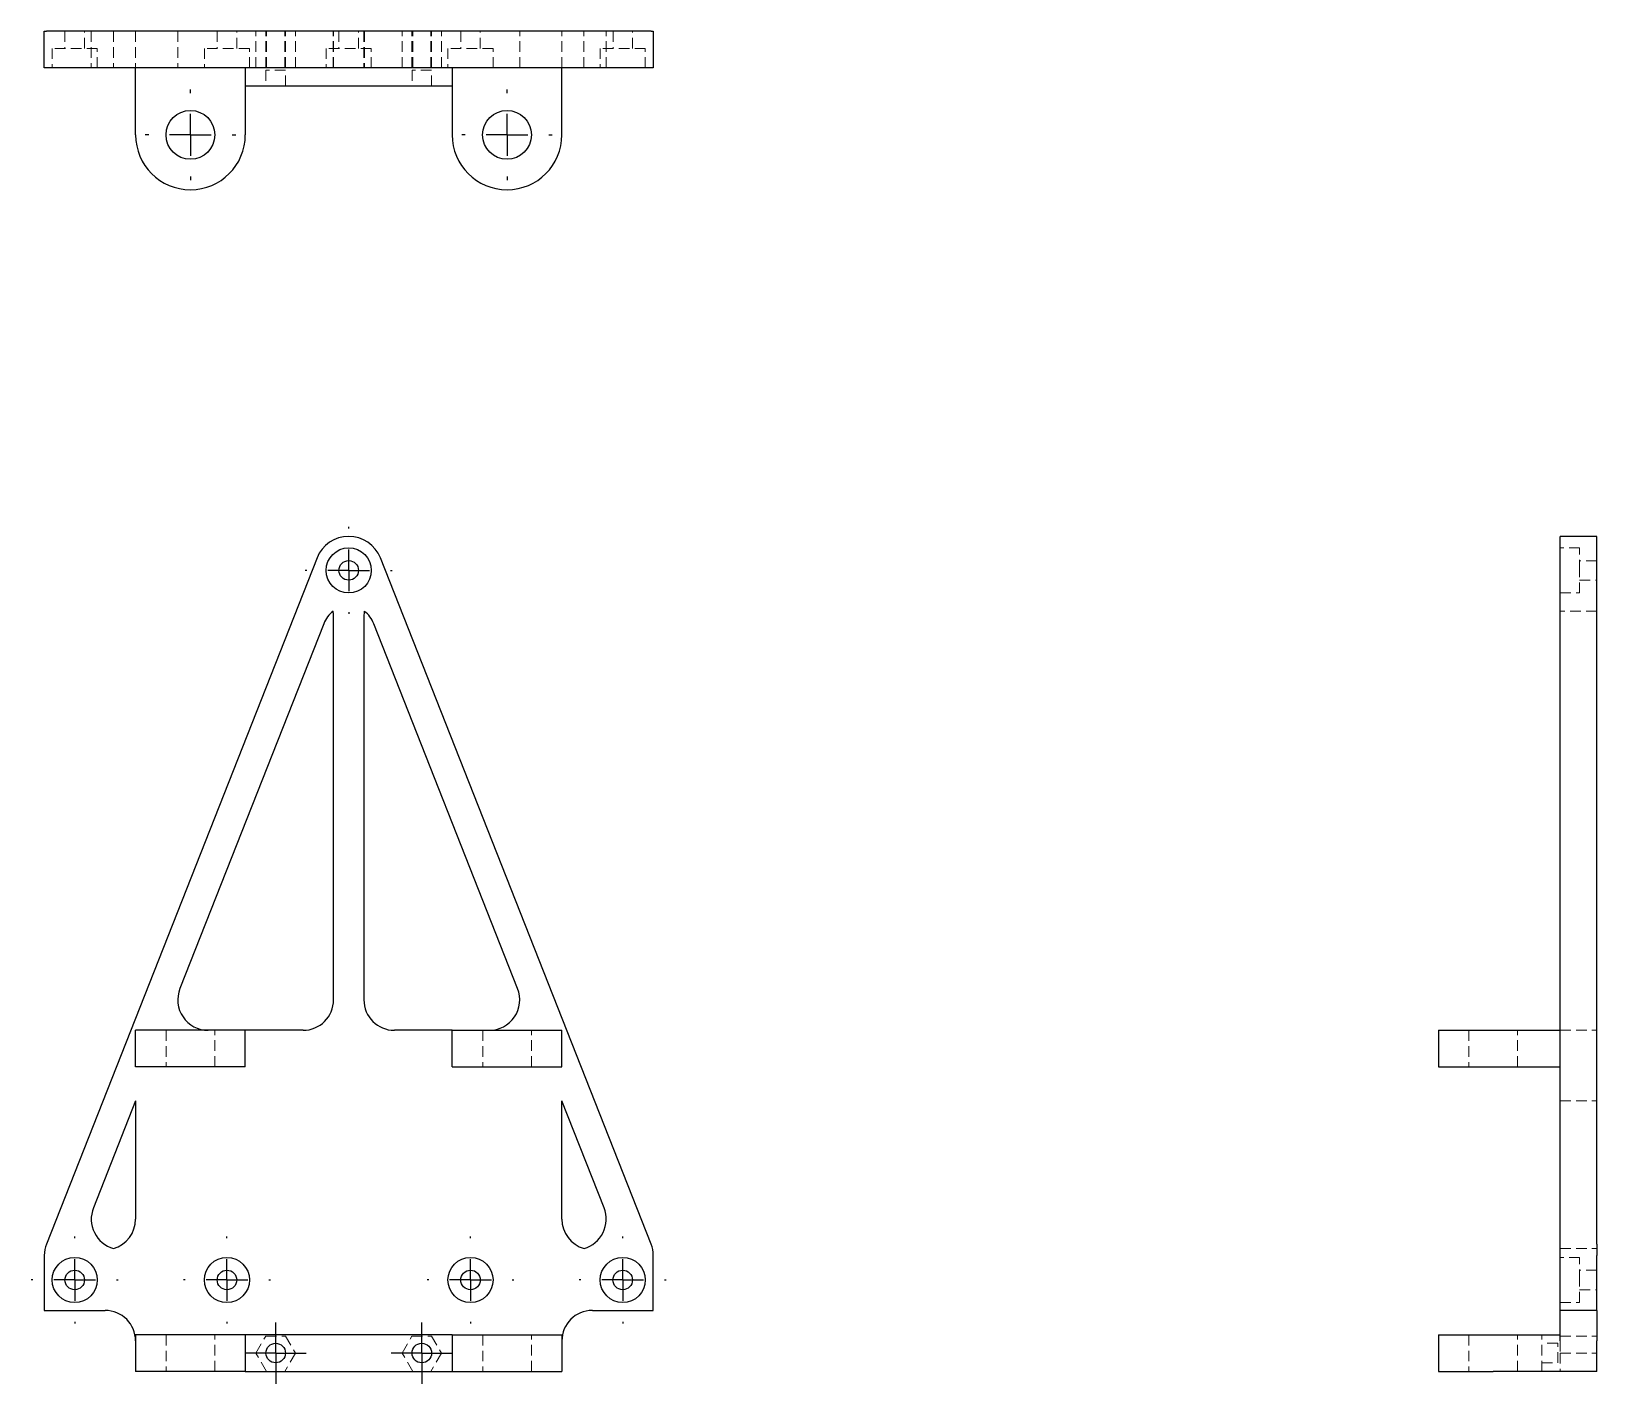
# Model space of a CAD drawing. Header units: millimetres. Extents: x 45 to 232, y 6 to 167.
import ezdxf

# ---------------------------------------------------------------- set-up
doc = ezdxf.new("R2010")
doc.units = ezdxf.units.MM
doc.linetypes.add('HIDDEN', pattern=[1.905, 1.27, -0.635])
doc.layers.add('10', color=7, linetype='Continuous')

# ---------------------------------------------------------------- blocks, each defined once
blk = doc.blocks.new('SW_CENTERMARKSYMBOL_0')
at = {"layer": '10', "color": 0}
for p, q in [((0, 5), (0, 5.2)), ((0, 0), (0, 2.5)), ((-5, 0), (-5.2, 0)), ((0, 0), (-2.5, 0)), ((0, 0), (0, -2.5)), ((0, 0), (2.5, 0)), ((5, 0), (5.2, 0)), ((0, -5), (0, -5.2))]:
    blk.add_line(p, q, dxfattribs=at)
blk = doc.blocks.new('SW_CENTERMARKSYMBOL_1')
at = {"layer": '10', "color": 0}
for p, q in [((0, 2.5), (0, 3.67)), ((0, 0), (0, 2.5)), ((-2.5, 0), (-3.67, 0)), ((0, 0), (-2.5, 0)), ((0, 0), (0, -2.5)), ((0, 0), (2.5, 0)), ((2.5, 0), (3.67, 0)), ((0, -2.5), (0, -3.67))]:
    blk.add_line(p, q, dxfattribs=at)
blk = doc.blocks.new('SW_CENTERMARKSYMBOL_2')
at = {"layer": '10', "color": 0}
for p, q in [((0, 2.5), (0, 3.67)), ((0, 0), (0, 2.5)), ((-2.5, 0), (-3.67, 0)), ((0, 0), (-2.5, 0)), ((0, 0), (0, -2.5)), ((0, 0), (2.5, 0)), ((2.5, 0), (3.67, 0)), ((0, -2.5), (0, -3.67))]:
    blk.add_line(p, q, dxfattribs=at)
blk = doc.blocks.new('SW_CENTERMARKSYMBOL_3')
at = {"layer": '10', "color": 0}
for p, q in [((0, 5), (0, 5.2)), ((0, 0), (0, 2.5)), ((-5, 0), (-5.2, 0)), ((0, 0), (-2.5, 0)), ((0, 0), (0, -2.5)), ((0, 0), (2.5, 0)), ((5, 0), (5.2, 0)), ((0, -5), (0, -5.2))]:
    blk.add_line(p, q, dxfattribs=at)
blk = doc.blocks.new('SW_CENTERMARKSYMBOL_4')
at = {"layer": '10', "color": 0}
for p, q in [((0, 5), (0, 5.2)), ((0, 0), (0, 2.5)), ((-5, 0), (-5.2, 0)), ((0, 0), (-2.5, 0)), ((0, 0), (0, -2.5)), ((0, 0), (2.5, 0)), ((5, 0), (5.2, 0)), ((0, -5), (0, -5.2))]:
    blk.add_line(p, q, dxfattribs=at)
blk = doc.blocks.new('SW_CENTERMARKSYMBOL_5')
at = {"layer": '10', "color": 0}
for p, q in [((0, 5), (0, 5.2)), ((0, 0), (0, 2.5)), ((-5, 0), (-5.2, 0)), ((0, 0), (-2.5, 0)), ((0, 0), (0, -2.5)), ((0, 0), (2.5, 0)), ((5, 0), (5.2, 0)), ((0, -5), (0, -5.2))]:
    blk.add_line(p, q, dxfattribs=at)
blk = doc.blocks.new('SW_CENTERMARKSYMBOL_6')
at = {"layer": '10', "color": 0}
for p, q in [((0, 5), (0, 5.2)), ((0, 0), (0, 2.5)), ((-5, 0), (-5.2, 0)), ((0, 0), (-2.5, 0)), ((0, 0), (0, -2.5)), ((0, 0), (2.5, 0)), ((5, 0), (5.2, 0)), ((0, -5), (0, -5.2))]:
    blk.add_line(p, q, dxfattribs=at)
blk = doc.blocks.new('SW_CENTERMARKSYMBOL_7')
at = {"layer": '10', "color": 0}
for p, q in [((0, 5), (0, 5.42)), ((0, 0), (0, 2.5)), ((-5, 0), (-5.42, 0)), ((0, 0), (-2.5, 0)), ((0, 0), (0, -2.5)), ((0, 0), (2.5, 0)), ((5, 0), (5.42, 0)), ((0, -5), (0, -5.42))]:
    blk.add_line(p, q, dxfattribs=at)
blk = doc.blocks.new('SW_CENTERMARKSYMBOL_8')
at = {"layer": '10', "color": 0}
for p, q in [((0, 5), (0, 5.42)), ((0, 0), (0, 2.5)), ((-5, 0), (-5.42, 0)), ((0, 0), (-2.5, 0)), ((0, 0), (0, -2.5)), ((0, 0), (2.5, 0)), ((5, 0), (5.42, 0)), ((0, -5), (0, -5.42))]:
    blk.add_line(p, q, dxfattribs=at)

msp = doc.modelspace()

# ---------------------------------------------------------------- linework, layer by layer
at = {"color": 7, "linetype": 'Continuous', "lineweight": 25}
for p, q in [((46.53, 163.11), (46.53, 167.48)), ((46.53, 167.48), (46.78, 167.48)), ((79.2, 167.48), (46.78, 167.48)), ((86.8, 167.48), (79.2, 167.48)), ((119.22, 167.48), (86.8, 167.48)), ((119.22, 167.48), (119.47, 167.48)), ((119.47, 167.48), (119.47, 163.11)), ((46.78, 163.11), (46.53, 163.11)), ((79.2, 163.11), (46.78, 163.11)), ((57.47, 155.08), (57.47, 163.11)), ((70.6, 163.11), (70.6, 155.08)), ((86.8, 163.11), (79.2, 163.11)), ((119.22, 163.11), (86.8, 163.11)), ((95.4, 163.11), (95.4, 155.08)), ((108.53, 155.08), (108.53, 163.11)), ((119.47, 163.11), (119.22, 163.11)), ((95.4, 160.92), (70.6, 160.92)), ((232.48, 107), (228.11, 107)), ((228.11, 104.41), (228.11, 107)), ((232.48, 104.41), (232.48, 107)), ((79.2, 104.41), (46.78, 22.23)), ((119.22, 22.23), (86.8, 104.41)), ((228.11, 22.23), (228.11, 104.41)), ((232.48, 22.23), (232.48, 104.41)), ((80.01, 96.53), (62.77, 52.83)), ((81.18, 51.49), (81.18, 97.45)), ((84.82, 97.45), (84.82, 51.49)), ((103.23, 52.83), (85.99, 96.53)), ((57.47, 43.47), (57.47, 47.85)), ((70.6, 47.85), (57.47, 47.85)), ((70.6, 43.47), (70.6, 47.85)), ((77.53, 47.85), (70.6, 47.85)), ((95.4, 47.85), (88.47, 47.85)), ((95.4, 43.47), (95.4, 47.85)), ((95.4, 47.85), (108.53, 47.85)), ((108.53, 43.47), (108.53, 47.85)), ((213.52, 47.85), (213.52, 43.47)), ((213.52, 47.85), (220.08, 47.85)), ((220.08, 47.85), (228.11, 47.85)), ((70.6, 43.47), (57.47, 43.47)), ((95.4, 43.47), (108.53, 43.47)), ((213.52, 43.47), (220.08, 43.47)), ((220.08, 43.47), (228.11, 43.47)), ((57.47, 39.39), (52.42, 26.57)), ((57.47, 39.39), (57.47, 25.23)), ((113.58, 26.57), (108.53, 39.39)), ((108.53, 25.23), (108.53, 39.39)), ((46.53, 20.89), (46.53, 14.29)), ((119.47, 14.29), (119.47, 20.89)), ((228.11, 20.89), (228.11, 22.23)), ((228.11, 14.29), (228.11, 20.89)), ((232.48, 22.23), (232.48, 20.89)), ((232.48, 14.29), (232.48, 20.89)), ((46.53, 14.29), (53.82, 14.29)), ((112.18, 14.29), (119.47, 14.29)), ((232.48, 14.29), (228.11, 14.29)), ((228.11, 10.65), (228.11, 14.29)), ((232.48, 14.29), (232.48, 10.65)), ((57.47, 11.38), (57.47, 7)), ((70.6, 11.38), (57.47, 11.38)), ((70.6, 11.38), (70.6, 7)), ((95.4, 11.38), (70.6, 11.38)), ((95.4, 11.38), (95.4, 7)), ((95.4, 11.38), (108.53, 11.38)), ((108.53, 11.38), (108.53, 7)), ((213.52, 11.38), (213.52, 7)), ((213.52, 11.38), (220.08, 11.38)), ((220.08, 11.38), (228.11, 11.38)), ((232.48, 7), (232.48, 10.65)), ((70.6, 7), (57.47, 7)), ((70.6, 7), (95.4, 7)), ((95.4, 7), (108.53, 7)), ((213.52, 7), (220.08, 7)), ((232.48, 7), (220.08, 7))]:
    msp.add_line(p, q, dxfattribs=at)
at = {"color": 7, "linetype": 'HIDDEN', "lineweight": 18}
for p, q in [((49.01, 167.48), (49.01, 165.44)), ((51.34, 165.44), (51.34, 167.48)), ((52.16, 167.48), (52.16, 163.11)), ((54.82, 167.48), (54.82, 163.11)), ((57.47, 167.48), (57.47, 163.11)), ((62.52, 167.48), (62.52, 163.11)), ((67.25, 167.48), (67.25, 165.44)), ((69.58, 165.44), (69.58, 167.48)), ((71.89, 163.11), (71.89, 167.48)), ((73.07, 163.11), (73.07, 167.48)), ((73.15, 163.11), (73.15, 167.48)), ((75.34, 163.11), (75.34, 167.48)), ((75.43, 163.11), (75.43, 167.48)), ((76.61, 163.11), (76.61, 167.48)), ((81.13, 163.11), (81.13, 167.48)), ((81.18, 163.11), (81.18, 167.48)), ((81.83, 167.48), (81.83, 165.44)), ((84.17, 165.44), (84.17, 167.48)), ((84.82, 167.48), (84.82, 163.11)), ((84.87, 167.48), (84.87, 163.11)), ((89.39, 163.11), (89.39, 167.48)), ((90.57, 163.11), (90.57, 167.48)), ((90.66, 163.11), (90.66, 167.48)), ((92.85, 163.11), (92.85, 167.48)), ((92.93, 163.11), (92.93, 167.48)), ((94.11, 163.11), (94.11, 167.48)), ((96.42, 167.48), (96.42, 165.44)), ((98.75, 165.44), (98.75, 167.48)), ((103.48, 163.11), (103.48, 167.48)), ((108.53, 163.11), (108.53, 167.48)), ((111.18, 163.11), (111.18, 167.48)), ((113.84, 163.11), (113.84, 167.48)), ((114.66, 167.48), (114.66, 165.44)), ((116.99, 165.44), (116.99, 167.48)), ((52.88, 165.44), (47.48, 165.44)), ((47.48, 165.44), (47.48, 163.11)), ((52.88, 163.11), (52.88, 165.44)), ((71.11, 165.44), (65.71, 165.44)), ((65.71, 165.44), (65.71, 163.11)), ((71.11, 163.11), (71.11, 165.44)), ((85.7, 165.44), (80.3, 165.44)), ((80.3, 165.44), (80.3, 163.11)), ((85.7, 163.11), (85.7, 165.44)), ((100.29, 165.44), (94.89, 165.44)), ((94.89, 165.44), (94.89, 163.11)), ((100.29, 163.11), (100.29, 165.44)), ((118.52, 165.44), (113.12, 165.44)), ((113.12, 165.44), (113.12, 163.11)), ((118.52, 163.11), (118.52, 165.44)), ((75.41, 162.81), (73.08, 162.81)), ((73.08, 162.81), (73.08, 160.92)), ((75.41, 160.92), (75.41, 162.81)), ((92.92, 162.81), (90.59, 162.81)), ((90.59, 162.81), (90.59, 160.92)), ((92.92, 160.92), (92.92, 162.81)), ((230.44, 105.61), (228.11, 105.61)), ((230.44, 102.92), (230.44, 105.61)), ((232.48, 104.08), (230.44, 104.08)), ((230.44, 100.22), (230.44, 102.92)), ((230.44, 101.75), (232.48, 101.75)), ((228.11, 100.22), (230.44, 100.22)), ((232.48, 98.04), (228.11, 98.04)), ((61.12, 47.85), (61.12, 43.47)), ((66.95, 43.47), (66.95, 47.85)), ((99.05, 47.85), (99.05, 43.47)), ((104.88, 43.47), (104.88, 47.85)), ((217.17, 47.85), (217.17, 43.47)), ((223, 43.47), (223, 47.85)), ((228.11, 47.85), (232.48, 47.85)), ((228.11, 39.39), (232.48, 39.39)), ((228.11, 21.73), (232.48, 21.73)), ((230.44, 20.64), (228.11, 20.64)), ((230.44, 17.94), (230.44, 20.64)), ((232.48, 19.11), (230.44, 19.11)), ((230.44, 15.24), (230.44, 17.94)), ((228.11, 15.24), (230.44, 15.24)), ((230.44, 16.77), (232.48, 16.77)), ((61.12, 11.38), (61.12, 7)), ((66.95, 7), (66.95, 11.38)), ((99.05, 11.38), (99.05, 7)), ((104.88, 7), (104.88, 11.38)), ((217.17, 11.38), (217.17, 7)), ((223, 7), (223, 11.38)), ((225.92, 7), (225.92, 11.38)), ((71.89, 9.19), (73.07, 11.23)), ((73.07, 11.23), (75.43, 11.23)), ((75.43, 11.23), (76.61, 9.19)), ((89.39, 9.19), (90.57, 11.23)), ((90.57, 11.23), (92.93, 11.23)), ((92.93, 11.23), (94.11, 9.19)), ((227.81, 10.36), (225.92, 10.36)), ((227.81, 8.02), (227.81, 10.36)), ((228.11, 11.23), (232.48, 11.23)), ((228.11, 10.65), (228.11, 9.19)), ((73.15, 7), (71.89, 9.19)), ((76.61, 9.19), (75.34, 7)), ((90.66, 7), (89.39, 9.19)), ((94.11, 9.19), (92.85, 7)), ((225.92, 8.02), (227.81, 8.02)), ((228.11, 9.19), (232.48, 9.19)), ((228.11, 9.19), (228.11, 7))]:
    msp.add_line(p, q, dxfattribs=at)
at = {"color": 7, "linetype": 'Continuous', "lineweight": 25}
for centre, radius in [((64.04, 155.08), 2.92), ((101.96, 155.08), 2.92), ((83, 102.92), 2.7), ((83, 102.92), 1.17), ((50.18, 17.94), 2.7), ((68.41, 17.94), 2.7), ((97.59, 17.94), 2.7), ((115.82, 17.94), 2.7), ((50.18, 17.94), 1.17), ((68.41, 17.94), 1.17), ((97.59, 17.94), 1.17), ((115.82, 17.94), 1.17), ((74.25, 9.19), 1.17), ((91.75, 9.19), 1.17)]:
    msp.add_circle(centre, radius, dxfattribs=at)
for centre, radius, start, end in [((64.04, 155.08), 6.57, 180, 0), ((101.96, 155.08), 6.57, 180, 0), ((83, 102.92), 4.08, 21.5263, 158.4737), ((83.4, 95.19), 3.65, 128.6217, 158.4737), ((77.53, 97.45), 3.65, 0, 9.3415), ((88.47, 97.45), 3.65, 170.6585, 180), ((82.6, 95.19), 3.65, 21.5263, 51.3783), ((66.17, 51.49), 3.65, 158.4737, 270), ((99.83, 51.49), 3.65, 270, 21.5263), ((77.53, 51.49), 3.65, 270, 0), ((88.47, 51.49), 3.65, 180, 270), ((55.81, 25.23), 3.65, 158.4737, 254.2047), ((110.19, 25.23), 3.65, 285.7953, 21.5263), ((53.82, 25.23), 3.65, 285.7953, 0), ((112.18, 25.23), 3.65, 180, 254.2047), ((50.18, 20.89), 3.65, 158.4737, 180), ((115.82, 20.89), 3.65, 0, 21.5263), ((53.82, 10.65), 3.65, 0, 90), ((112.18, 10.65), 3.65, 90, 180)]:
    msp.add_arc(centre, radius, start, end, dxfattribs=at)

# ---------------------------------------------------------------- block references
at = {"layer": '10'}
for name, p in [('SW_CENTERMARKSYMBOL_8', (64.04, 155.08)), ('SW_CENTERMARKSYMBOL_7', (101.96, 155.08)), ('SW_CENTERMARKSYMBOL_0', (83, 102.92)), ('SW_CENTERMARKSYMBOL_6', (50.18, 17.94)), ('SW_CENTERMARKSYMBOL_4', (68.41, 17.94)), ('SW_CENTERMARKSYMBOL_5', (97.59, 17.94)), ('SW_CENTERMARKSYMBOL_3', (115.82, 17.94)), ('SW_CENTERMARKSYMBOL_2', (74.25, 9.19)), ('SW_CENTERMARKSYMBOL_1', (91.75, 9.19))]:
    msp.add_blockref(name, p, dxfattribs=at)

doc.saveas('drawing.dxf')
